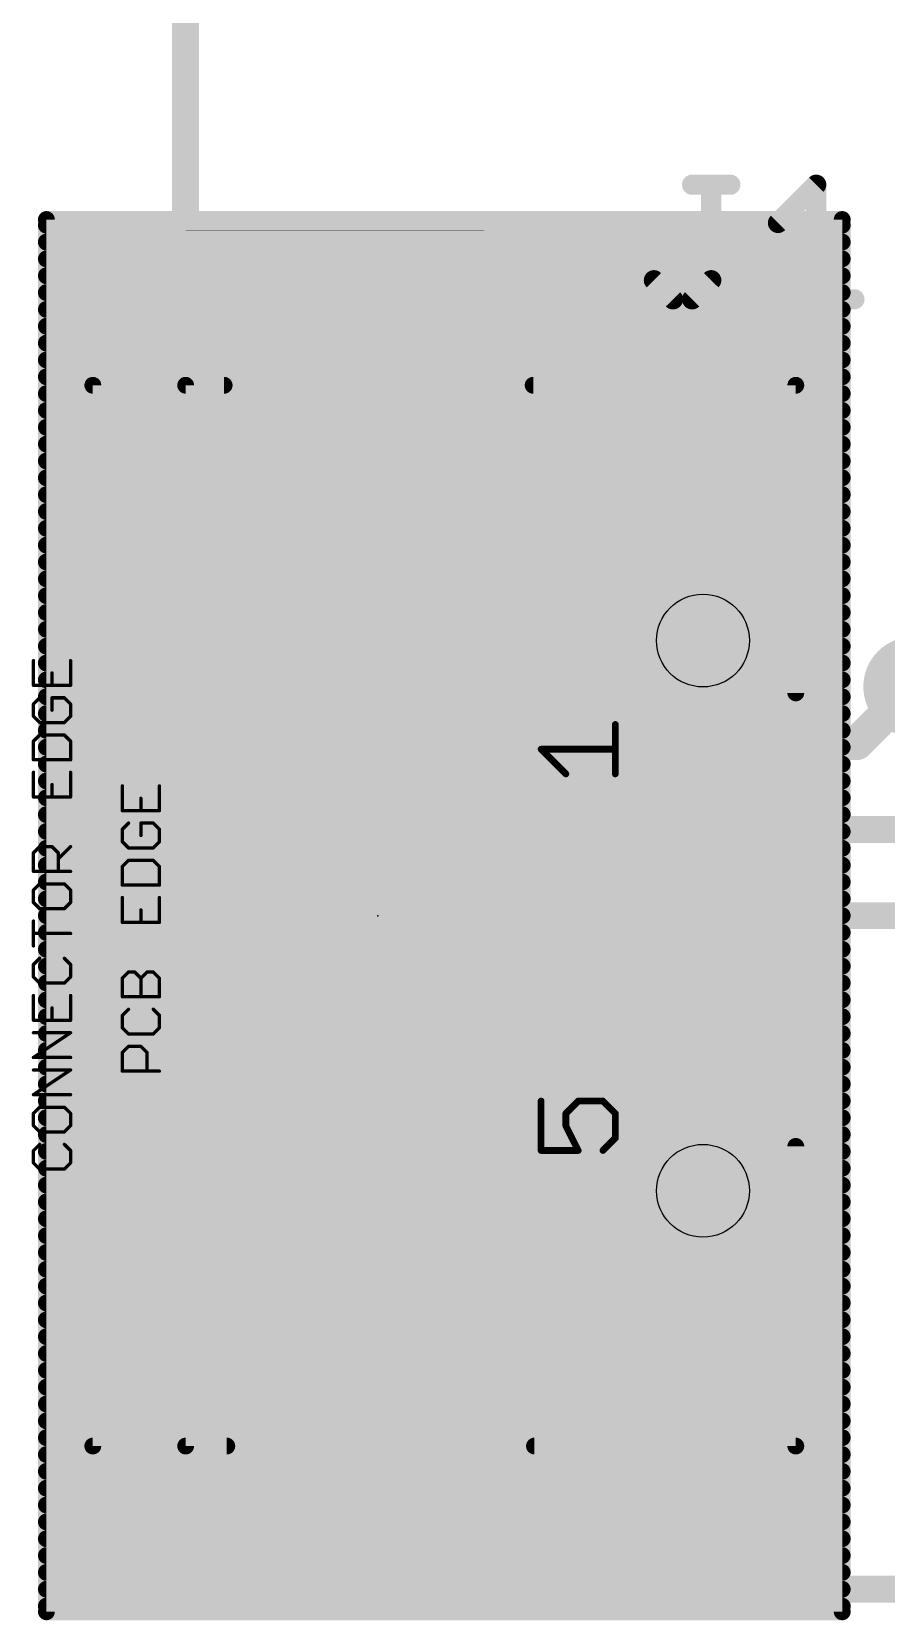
# Model space of a CAD drawing. Extents: x -1.2 to 42.7, y -0.2 to 19.4.
# Drawn here: x -1.16 to 5.28, y -0.23 to 11.75 of the extents above; entities that cross this region are included whole.
import ezdxf

# ---------------------------------------------------------------- set-up
doc = ezdxf.new("R2010")
doc.units = 0
for name, color, linetype in [('1', 12, 'CONTINUOUS'), ('121', 40, 'CONTINUOUS'), ('16', 132, 'CONTINUOUS'), ('18', 122, 'CONTINUOUS'), ('20', 53, 'CONTINUOUS'), ('21', 251, 'CONTINUOUS'), ('23', 53, 'CONTINUOUS'), ('39', 12, 'CONTINUOUS'), ('51', 251, 'CONTINUOUS')]:
    doc.layers.add(name, color=color, linetype=linetype)

# ---------------------------------------------------------------- blocks, each defined once
blk = doc.blocks.new('RECT')
blk.add_solid([(-0.5, -0.5), (0.5, -0.5), (-0.5, 0.5), (0.5, 0.5)])
blk = doc.blocks.new('ROUNDV')
at = {"const_width": 0.5}
blk.add_lwpolyline([(0, -0.25, 1), (0, 0.25, 1), (0, -0.25)], format="xyb", dxfattribs=at)

msp = doc.modelspace()

# ---------------------------------------------------------------- linework, layer by layer
at = {"layer": '1'}
for points, const_width in [([(0, 0), (0, 19.2532)], 0.2032), ([(5.0592, 6.38), (5.4864, 6.8072)], 0.254), ([(4.1253, 6.38), (5.0592, 6.38)], 0.254), ([(4.1253, 5.73), (5.73, 5.73)], 0.2032), ([(4.1253, 5.08), (5.6896, 5.08)], 0.2032), ([(42.5704, 0), (0, 0)], 0.2032)]:
    msp.add_lwpolyline(points, dxfattribs=dict(at, const_width=const_width))
for points, const_width in [([(4.1253, 6.4435, 1), (4.1253, 6.3165)], 0.127), ([(5.0143, 6.4249, 1), (5.1041, 6.3351)], 0.127), ([(5.0592, 6.3165, 1), (5.0592, 6.4435)], 0.127), ([(4.1253, 5.7808, 1), (4.1253, 5.6792)], 0.1016), ([(4.1253, 5.1308, 1), (4.1253, 5.0292)], 0.1016), ([(0, 0.0508, 1), (0, -0.0508)], 0.1016), ([(-0.0508, 0, 1), (0.0508, 0)], 0.1016)]:
    msp.add_lwpolyline(points, format="xyb", dxfattribs=dict(at, const_width=const_width))
at = {"layer": '121'}
for points, const_width in [([(3.8187, 10.5925), (4.1068, 10.5925)], 0.1524), ([(3.9628, 9.8723), (3.9628, 10.5925)], 0.1524), ([(4.4661, 10.3044), (4.7542, 10.5925)], 0.1524), ([(4.7542, 10.5925), (4.7542, 9.7282)], 0.1524), ([(3.5306, 9.8723), (3.6747, 9.7282)], 0.1524), ([(3.8187, 9.7282), (3.9628, 9.8723)], 0.1524), ([(3.6747, 9.7282), (3.8187, 9.7282)], 0.1524), ([(4.4661, 9.7282), (5.0423, 9.7282)], 0.1524), ([(0.0003, 9.08), (0.0003, 1.08)], 0.2032), ([(0.2903, 9.08), (0.0003, 9.08)], 0.2032), ([(4.6003, 9.08), (2.6203, 9.08)], 0.2032), ([(4.6003, 6.76), (4.6003, 9.08)], 0.2032), ([(4.6003, 3.34), (4.6003, 1.08)], 0.2032), ([(0.3103, 1.08), (0.0003, 1.08)], 0.2032), ([(4.6003, 1.08), (2.6303, 1.08)], 0.2032)]:
    msp.add_lwpolyline(points, dxfattribs=dict(at, const_width=const_width))
for points, const_width in [([(3.8187, 10.6306, 1), (3.8187, 10.5544)], 0.0762), ([(4.0009, 10.5925, 1), (3.9247, 10.5925)], 0.0762), ([(4.1068, 10.5544, 1), (4.1068, 10.6306)], 0.0762), ([(4.7923, 10.5925, 1), (4.7161, 10.5925)], 0.0762), ([(4.7812, 10.5656, 1), (4.7273, 10.6195)], 0.0762), ([(4.4392, 10.3314, 1), (4.4931, 10.2775)], 0.0762), ([(3.5575, 9.8992, 1), (3.5037, 9.8453)], 0.0762), ([(3.9897, 9.8453, 1), (3.9358, 9.8992)], 0.0762), ([(3.9247, 9.8723, 1), (4.0009, 9.8723)], 0.0762), ([(3.6747, 9.7663, 1), (3.6747, 9.6901)], 0.0762), ([(3.6477, 9.7013, 1), (3.7016, 9.7551)], 0.0762), ([(3.7918, 9.7551, 1), (3.8457, 9.7013)], 0.0762), ([(3.8187, 9.6901, 1), (3.8187, 9.7663)], 0.0762), ([(4.4661, 9.7663, 1), (4.4661, 9.6901)], 0.0762), ([(4.7161, 9.7282, 1), (4.7923, 9.7282)], 0.0762), ([(5.0423, 9.6901, 1), (5.0423, 9.7663)], 0.0762), ([(0.0511, 9.08, 1), (-0.0505, 9.08)], 0.1016), ([(0.0003, 9.1308, 1), (0.0003, 9.0292)], 0.1016), ([(0.2903, 9.0292, 1), (0.2903, 9.1308)], 0.1016), ([(2.6203, 9.1308, 1), (2.6203, 9.0292)], 0.1016), ([(4.6511, 9.08, 1), (4.5495, 9.08)], 0.1016), ([(4.6003, 9.0292, 1), (4.6003, 9.1308)], 0.1016), ([(4.5495, 6.76, 1), (4.6511, 6.76)], 0.1016), ([(4.6511, 3.34, 1), (4.5495, 3.34)], 0.1016), ([(0.0003, 1.1308, 1), (0.0003, 1.0292)], 0.1016), ([(-0.0505, 1.08, 1), (0.0511, 1.08)], 0.1016), ([(0.3103, 1.0292, 1), (0.3103, 1.1308)], 0.1016), ([(2.6303, 1.1308, 1), (2.6303, 1.0292)], 0.1016), ([(4.5495, 1.08, 1), (4.6511, 1.08)], 0.1016), ([(4.6003, 1.0292, 1), (4.6003, 1.1308)], 0.1016)]:
    msp.add_lwpolyline(points, format="xyb", dxfattribs=dict(at, const_width=const_width))
at = {"layer": '16', "const_width": 0.2032}
for points in [[(0, 19.2532), (0, 0)], [(0, 0), (42.5704, 0)]]:
    msp.add_lwpolyline(points, dxfattribs=at)
at = {"layer": '16', "const_width": 0.1016}
for points in [[(0, 0.0508, 1), (0, -0.0508)], [(-0.0508, 0, 1), (0.0508, 0)]]:
    msp.add_lwpolyline(points, format="xyb", dxfattribs=at)
at = {"layer": '20', "const_width": 0.001}
for points in [[(2.25, 11.9601), (2.25, 10.25)], [(2.25, 10.25), (0, 10.25)], [(0, 10.25), (0, 0)], [(0, 0), (6.5001, 0)]]:
    msp.add_lwpolyline(points, dxfattribs=at)
at = {"layer": '20', "const_width": 0.0005}
for points in [[(0.0003, 10.25, 1), (-0.0003, 10.25)], [(0, 10.2502, 1), (0, 10.2498)], [(2.2498, 10.25, 1), (2.2502, 10.25)], [(2.25, 10.2498, 1), (2.25, 10.2502)], [(0, 0.0003, 1), (0, -0.0003)], [(-0.0003, 0, 1), (0.0003, 0)]]:
    msp.add_lwpolyline(points, format="xyb", dxfattribs=at)
at = {"layer": '20'}
for centre in [(3.9003, 7.155), (3.9003, 3.005)]:
    msp.add_circle(centre, 0.35, dxfattribs=at)
at = {"layer": '21'}
for points, const_width in [([(0.0003, 9.1118, 1), (0.0003, 9.0482)], 0.0635), ([(0.0321, 9.08, 1), (-0.0314, 9.08)], 0.0635), ([(0.2903, 9.0482, 1), (0.2903, 9.1118)], 0.0635), ([(2.6203, 9.1118, 1), (2.6203, 9.0482)], 0.0635), ([(4.6321, 9.08, 1), (4.5686, 9.08)], 0.0635), ([(4.6003, 9.0482, 1), (4.6003, 9.1118)], 0.0635), ([(4.5686, 6.76, 1), (4.6321, 6.76)], 0.0635), ([(3.2522, 6.5219, 1), (3.2268, 6.5219)], 0.0254), ([(2.6892, 6.3445, 1), (2.6713, 6.3265)], 0.0254), ([(2.6803, 6.3482, 1), (2.6803, 6.3228)], 0.0254), ([(3.2395, 6.3228, 1), (3.2395, 6.3482)], 0.0254), ([(2.8577, 6.1401, 1), (2.8757, 6.1581)], 0.0254), ([(3.2268, 6.1491, 1), (3.2522, 6.1491)], 0.0254), ([(4.6321, 3.34, 1), (4.5686, 3.34)], 0.0635), ([(0.0003, 1.1118, 1), (0.0003, 1.0483)], 0.0635), ([(-0.0314, 1.08, 1), (0.0321, 1.08)], 0.0635), ([(0.3103, 1.0483, 1), (0.3103, 1.1118)], 0.0635), ([(2.6303, 1.1118, 1), (2.6303, 1.0483)], 0.0635), ([(4.5686, 1.08, 1), (4.6321, 1.08)], 0.0635), ([(4.6003, 1.0483, 1), (4.6003, 1.1118)], 0.0635)]:
    msp.add_lwpolyline(points, format="xyb", dxfattribs=dict(at, const_width=const_width))
for points, const_width in [([(0.0003, 9.08), (0.0003, 1.08)], 0.127), ([(0.2903, 9.08), (0.0003, 9.08)], 0.127), ([(4.6003, 9.08), (2.6203, 9.08)], 0.127), ([(4.6003, 6.76), (4.6003, 9.08)], 0.127), ([(3.2395, 6.1491), (3.2395, 6.5219)], 0.0508), ([(2.8667, 6.1491), (2.6803, 6.3355)], 0.0508), ([(2.6803, 6.3355), (3.2395, 6.3355)], 0.0508), ([(4.6003, 3.34), (4.6003, 1.08)], 0.127), ([(0.3103, 1.08), (0.0003, 1.08)], 0.127), ([(4.6003, 1.08), (2.6303, 1.08)], 0.127)]:
    msp.add_lwpolyline(points, dxfattribs=dict(at, const_width=const_width))
at = {"layer": '23'}
msp.add_point((1.4503, 5.08), dxfattribs=at)
at = {"layer": '39', "const_width": 0.0635}
for points in [[(-1.0497, 10.3618, 1), (-1.0497, 10.2982)], [(-1.0497, 10.3188, 1), (-1.0497, 10.2553)], [(-1.0179, 10.33, 1), (-1.0814, 10.33)], [(4.9821, 10.33, 1), (4.9186, 10.33)], [(4.9503, 10.2982, 1), (4.9503, 10.3618)], [(4.9503, 10.2553, 1), (4.9503, 10.3188)], [(-1.0497, 10.1918, 1), (-1.0497, 10.1282)], [(4.9503, 10.1282, 1), (4.9503, 10.1918)], [(-1.0497, 10.0648, 1), (-1.0497, 10.0013)], [(4.9503, 10.0013, 1), (4.9503, 10.0648)], [(-1.0497, 9.9378, 1), (-1.0497, 9.8742)], [(4.9503, 9.8742, 1), (4.9503, 9.9378)], [(-1.0497, 9.8108, 1), (-1.0497, 9.7472)], [(4.9503, 9.7472, 1), (4.9503, 9.8108)], [(-1.0497, 9.6838, 1), (-1.0497, 9.6203)], [(4.9503, 9.6203, 1), (4.9503, 9.6838)], [(-1.0497, 9.5568, 1), (-1.0497, 9.4932)], [(4.9503, 9.4932, 1), (4.9503, 9.5568)], [(-1.0497, 9.4298, 1), (-1.0497, 9.3662)], [(4.9503, 9.3662, 1), (4.9503, 9.4298)], [(-1.0497, 9.3028, 1), (-1.0497, 9.2393)], [(4.9503, 9.2393, 1), (4.9503, 9.3028)], [(-1.0497, 9.1758, 1), (-1.0497, 9.1122)], [(4.9503, 9.1122, 1), (4.9503, 9.1758)], [(-1.0497, 9.0488, 1), (-1.0497, 8.9853)], [(4.9503, 8.9853, 1), (4.9503, 9.0488)], [(-1.0497, 8.9218, 1), (-1.0497, 8.8582)], [(4.9503, 8.8582, 1), (4.9503, 8.9218)], [(-1.0497, 8.7948, 1), (-1.0497, 8.7312)], [(4.9503, 8.7312, 1), (4.9503, 8.7948)], [(-1.0497, 8.6678, 1), (-1.0497, 8.6043)], [(4.9503, 8.6043, 1), (4.9503, 8.6678)], [(-1.0497, 8.5408, 1), (-1.0497, 8.4772)], [(4.9503, 8.4772, 1), (4.9503, 8.5408)], [(-1.0497, 8.4138, 1), (-1.0497, 8.3502)], [(4.9503, 8.3502, 1), (4.9503, 8.4138)], [(-1.0497, 8.2868, 1), (-1.0497, 8.2233)], [(4.9503, 8.2233, 1), (4.9503, 8.2868)], [(-1.0497, 8.1598, 1), (-1.0497, 8.0962)], [(4.9503, 8.0962, 1), (4.9503, 8.1598)], [(-1.0497, 8.0328, 1), (-1.0497, 7.9693)], [(4.9503, 7.9693, 1), (4.9503, 8.0328)], [(-1.0497, 7.9058, 1), (-1.0497, 7.8423)], [(4.9503, 7.8423, 1), (4.9503, 7.9058)], [(-1.0497, 7.7788, 1), (-1.0497, 7.7153)], [(4.9503, 7.7153, 1), (4.9503, 7.7788)], [(-1.0497, 7.6517, 1), (-1.0497, 7.5883)], [(4.9503, 7.5883, 1), (4.9503, 7.6517)], [(-1.0497, 7.5248, 1), (-1.0497, 7.4613)], [(4.9503, 7.4613, 1), (4.9503, 7.5248)], [(-1.0497, 7.3978, 1), (-1.0497, 7.3343)], [(4.9503, 7.3343, 1), (4.9503, 7.3978)], [(-1.0497, 7.2708, 1), (-1.0497, 7.2073)], [(4.9503, 7.2073, 1), (4.9503, 7.2708)], [(-1.0497, 7.1437, 1), (-1.0497, 7.0803)], [(4.9503, 7.0803, 1), (4.9503, 7.1437)], [(-1.0497, 7.0168, 1), (-1.0497, 6.9533)], [(4.9503, 6.9533, 1), (4.9503, 7.0168)], [(-1.0497, 6.8898, 1), (-1.0497, 6.8263)], [(4.9503, 6.8263, 1), (4.9503, 6.8898)], [(-1.0497, 6.7628, 1), (-1.0497, 6.6993)], [(4.9503, 6.6993, 1), (4.9503, 6.7628)], [(-1.0497, 6.6357, 1), (-1.0497, 6.5723)], [(4.9503, 6.5723, 1), (4.9503, 6.6357)], [(-1.0497, 6.5088, 1), (-1.0497, 6.4453)], [(4.9503, 6.4453, 1), (4.9503, 6.5088)], [(-1.0497, 6.3818, 1), (-1.0497, 6.3183)], [(4.9503, 6.3183, 1), (4.9503, 6.3818)], [(-1.0497, 6.2547, 1), (-1.0497, 6.1913)], [(4.9503, 6.1913, 1), (4.9503, 6.2547)], [(-1.0497, 6.1277, 1), (-1.0497, 6.0643)], [(4.9503, 6.0643, 1), (4.9503, 6.1277)], [(-1.0497, 6.0008, 1), (-1.0497, 5.9373)], [(4.9503, 5.9373, 1), (4.9503, 6.0008)], [(-1.0497, 5.8738, 1), (-1.0497, 5.8103)], [(4.9503, 5.8103, 1), (4.9503, 5.8738)], [(-1.0497, 5.7467, 1), (-1.0497, 5.6833)], [(4.9503, 5.6833, 1), (4.9503, 5.7467)], [(-1.0497, 5.6197, 1), (-1.0497, 5.5563)], [(4.9503, 5.5563, 1), (4.9503, 5.6197)], [(-1.0497, 5.4928, 1), (-1.0497, 5.4293)], [(4.9503, 5.4293, 1), (4.9503, 5.4928)], [(-1.0497, 5.3658, 1), (-1.0497, 5.3023)], [(4.9503, 5.3023, 1), (4.9503, 5.3658)], [(-1.0497, 5.2387, 1), (-1.0497, 5.1753)], [(4.9503, 5.1753, 1), (4.9503, 5.2387)], [(-1.0497, 5.1117, 1), (-1.0497, 5.0483)], [(4.9503, 5.0483, 1), (4.9503, 5.1117)], [(-1.0497, 4.9848, 1), (-1.0497, 4.9213)], [(4.9503, 4.9213, 1), (4.9503, 4.9848)], [(-1.0497, 4.8578, 1), (-1.0497, 4.7943)], [(4.9503, 4.7943, 1), (4.9503, 4.8578)], [(-1.0497, 4.7307, 1), (-1.0497, 4.6673)], [(4.9503, 4.6673, 1), (4.9503, 4.7307)], [(-1.0497, 4.6037, 1), (-1.0497, 4.5403)], [(4.9503, 4.5403, 1), (4.9503, 4.6037)], [(-1.0497, 4.4768, 1), (-1.0497, 4.4133)], [(4.9503, 4.4133, 1), (4.9503, 4.4768)], [(-1.0497, 4.3498, 1), (-1.0497, 4.2863)], [(4.9503, 4.2863, 1), (4.9503, 4.3498)], [(-1.0497, 4.2227, 1), (-1.0497, 4.1593)], [(4.9503, 4.1593, 1), (4.9503, 4.2227)], [(-1.0497, 4.0957, 1), (-1.0497, 4.0323)], [(4.9503, 4.0323, 1), (4.9503, 4.0957)], [(-1.0497, 3.9688, 1), (-1.0497, 3.9053)], [(4.9503, 3.9053, 1), (4.9503, 3.9688)], [(-1.0497, 3.8418, 1), (-1.0497, 3.7782)], [(4.9503, 3.7782, 1), (4.9503, 3.8418)], [(-1.0497, 3.7148, 1), (-1.0497, 3.6513)], [(4.9503, 3.6513, 1), (4.9503, 3.7148)], [(-1.0497, 3.5878, 1), (-1.0497, 3.5242)], [(4.9503, 3.5242, 1), (4.9503, 3.5878)], [(-1.0497, 3.4608, 1), (-1.0497, 3.3973)], [(4.9503, 3.3973, 1), (4.9503, 3.4608)], [(-1.0497, 3.3338, 1), (-1.0497, 3.2702)], [(4.9503, 3.2702, 1), (4.9503, 3.3338)], [(-1.0497, 3.2068, 1), (-1.0497, 3.1433)], [(4.9503, 3.1433, 1), (4.9503, 3.2068)], [(-1.0497, 3.0798, 1), (-1.0497, 3.0162)], [(4.9503, 3.0162, 1), (4.9503, 3.0798)], [(-1.0497, 2.9528, 1), (-1.0497, 2.8893)], [(4.9503, 2.8893, 1), (4.9503, 2.9528)], [(-1.0497, 2.8258, 1), (-1.0497, 2.7622)], [(4.9503, 2.7622, 1), (4.9503, 2.8258)], [(-1.0497, 2.6988, 1), (-1.0497, 2.6353)], [(4.9503, 2.6353, 1), (4.9503, 2.6988)], [(-1.0497, 2.5718, 1), (-1.0497, 2.5082)], [(4.9503, 2.5082, 1), (4.9503, 2.5718)], [(-1.0497, 2.4448, 1), (-1.0497, 2.3813)], [(4.9503, 2.3813, 1), (4.9503, 2.4448)], [(-1.0497, 2.3178, 1), (-1.0497, 2.2542)], [(4.9503, 2.2542, 1), (4.9503, 2.3178)], [(-1.0497, 2.1908, 1), (-1.0497, 2.1273)], [(4.9503, 2.1273, 1), (4.9503, 2.1908)], [(-1.0497, 2.0638, 1), (-1.0497, 2.0002)], [(4.9503, 2.0002, 1), (4.9503, 2.0638)], [(-1.0497, 1.9367, 1), (-1.0497, 1.8733)], [(4.9503, 1.8733, 1), (4.9503, 1.9367)], [(-1.0497, 1.8097, 1), (-1.0497, 1.7463)], [(4.9503, 1.7463, 1), (4.9503, 1.8097)], [(-1.0497, 1.6827, 1), (-1.0497, 1.6193)], [(4.9503, 1.6193, 1), (4.9503, 1.6827)], [(-1.0497, 1.5557, 1), (-1.0497, 1.4923)], [(4.9503, 1.4923, 1), (4.9503, 1.5557)], [(-1.0497, 1.4287, 1), (-1.0497, 1.3653)], [(4.9503, 1.3653, 1), (4.9503, 1.4287)], [(-1.0497, 1.3017, 1), (-1.0497, 1.2383)], [(4.9503, 1.2383, 1), (4.9503, 1.3017)], [(-1.0497, 1.1747, 1), (-1.0497, 1.1113)], [(4.9503, 1.1113, 1), (4.9503, 1.1747)], [(-1.0497, 1.0477, 1), (-1.0497, 0.9843)], [(4.9503, 0.9843, 1), (4.9503, 1.0477)], [(-1.0497, 0.9207, 1), (-1.0497, 0.8573)], [(4.9503, 0.8573, 1), (4.9503, 0.9207)], [(-1.0497, 0.7937, 1), (-1.0497, 0.7303)], [(4.9503, 0.7303, 1), (4.9503, 0.7937)], [(-1.0497, 0.6667, 1), (-1.0497, 0.6033)], [(4.9503, 0.6033, 1), (4.9503, 0.6667)], [(-1.0497, 0.5397, 1), (-1.0497, 0.4763)], [(4.9503, 0.4763, 1), (4.9503, 0.5397)], [(-1.0497, 0.4128, 1), (-1.0497, 0.3493)], [(4.9503, 0.3493, 1), (4.9503, 0.4128)], [(-1.0497, 0.2858, 1), (-1.0497, 0.2223)], [(4.9503, 0.2223, 1), (4.9503, 0.2858)], [(-1.0497, 0.1588, 1), (-1.0497, 0.0953)], [(4.9503, 0.0953, 1), (4.9503, 0.1588)], [(-1.0497, 0.0318, 1), (-1.0497, -0.0318)], [(4.9503, -0.0318, 1), (4.9503, 0.0318)], [(-1.0497, -0.0953, 1), (-1.0497, -0.1588)], [(-1.0497, -0.1383, 1), (-1.0497, -0.2018)], [(4.9503, -0.1588, 1), (4.9503, -0.0953)], [(4.9503, -0.2018, 1), (4.9503, -0.1383)], [(-1.0814, -0.17, 1), (-1.0179, -0.17)], [(4.9186, -0.17, 1), (4.9821, -0.17)]]:
    msp.add_lwpolyline(points, format="xyb", dxfattribs=at)
at = {"layer": '39', "const_width": 0.127}
for points in [[(-1.0497, -0.17), (-1.0497, 10.33)], [(-1.0497, 10.33), (4.9503, 10.33)], [(-1.0497, 10.287), (4.9503, 10.287)], [(4.9503, 10.33), (4.9503, -0.17)], [(-1.0497, 10.16), (4.9503, 10.16)], [(-1.0497, 10.033), (4.9503, 10.033)], [(-1.0497, 9.906), (4.9503, 9.906)], [(-1.0497, 9.779), (4.9503, 9.779)], [(-1.0497, 9.652), (4.9503, 9.652)], [(-1.0497, 9.525), (4.9503, 9.525)], [(-1.0497, 9.398), (4.9503, 9.398)], [(-1.0497, 9.271), (4.9503, 9.271)], [(-1.0497, 9.144), (4.9503, 9.144)], [(-1.0497, 9.017), (4.9503, 9.017)], [(-1.0497, 8.89), (4.9503, 8.89)], [(-1.0497, 8.763), (4.9503, 8.763)], [(-1.0497, 8.636), (4.9503, 8.636)], [(-1.0497, 8.509), (4.9503, 8.509)], [(-1.0497, 8.382), (4.9503, 8.382)], [(-1.0497, 8.255), (4.9503, 8.255)], [(-1.0497, 8.128), (4.9503, 8.128)], [(-1.0497, 8.001), (4.9503, 8.001)], [(-1.0497, 7.874), (4.9503, 7.874)], [(-1.0497, 7.747), (4.9503, 7.747)], [(-1.0497, 7.62), (4.9503, 7.62)], [(-1.0497, 7.493), (4.9503, 7.493)], [(-1.0497, 7.366), (4.9503, 7.366)], [(-1.0497, 7.239), (4.9503, 7.239)], [(-1.0497, 7.112), (4.9503, 7.112)], [(-1.0497, 6.985), (4.9503, 6.985)], [(-1.0497, 6.858), (4.9503, 6.858)], [(-1.0497, 6.731), (4.9503, 6.731)], [(-1.0497, 6.604), (4.9503, 6.604)], [(-1.0497, 6.477), (4.9503, 6.477)], [(-1.0497, 6.35), (4.9503, 6.35)], [(-1.0497, 6.223), (4.9503, 6.223)], [(-1.0497, 6.096), (4.9503, 6.096)], [(-1.0497, 5.969), (4.9503, 5.969)], [(-1.0497, 5.842), (4.9503, 5.842)], [(-1.0497, 5.715), (4.9503, 5.715)], [(-1.0497, 5.588), (4.9503, 5.588)], [(-1.0497, 5.461), (4.9503, 5.461)], [(-1.0497, 5.334), (4.9503, 5.334)], [(-1.0497, 5.207), (4.9503, 5.207)], [(-1.0497, 5.08), (4.9503, 5.08)], [(-1.0497, 4.953), (4.9503, 4.953)], [(-1.0497, 4.826), (4.9503, 4.826)], [(-1.0497, 4.699), (4.9503, 4.699)], [(-1.0497, 4.572), (4.9503, 4.572)], [(-1.0497, 4.445), (4.9503, 4.445)], [(-1.0497, 4.318), (4.9503, 4.318)], [(-1.0497, 4.191), (4.9503, 4.191)], [(-1.0497, 4.064), (4.9503, 4.064)], [(-1.0497, 3.937), (4.9503, 3.937)], [(-1.0497, 3.81), (4.9503, 3.81)], [(-1.0497, 3.683), (4.9503, 3.683)], [(-1.0497, 3.556), (4.9503, 3.556)], [(-1.0497, 3.429), (4.9503, 3.429)], [(-1.0497, 3.302), (4.9503, 3.302)], [(-1.0497, 3.175), (4.9503, 3.175)], [(-1.0497, 3.048), (4.9503, 3.048)], [(-1.0497, 2.921), (4.9503, 2.921)], [(-1.0497, 2.794), (4.9503, 2.794)], [(-1.0497, 2.667), (4.9503, 2.667)], [(-1.0497, 2.54), (4.9503, 2.54)], [(-1.0497, 2.413), (4.9503, 2.413)], [(-1.0497, 2.286), (4.9503, 2.286)], [(-1.0497, 2.159), (4.9503, 2.159)], [(-1.0497, 2.032), (4.9503, 2.032)], [(-1.0497, 1.905), (4.9503, 1.905)], [(-1.0497, 1.778), (4.9503, 1.778)], [(-1.0497, 1.651), (4.9503, 1.651)], [(-1.0497, 1.524), (4.9503, 1.524)], [(-1.0497, 1.397), (4.9503, 1.397)], [(-1.0497, 1.27), (4.9503, 1.27)], [(-1.0497, 1.143), (4.9503, 1.143)], [(-1.0497, 1.016), (4.9503, 1.016)], [(-1.0497, 0.889), (4.9503, 0.889)], [(-1.0497, 0.762), (4.9503, 0.762)], [(-1.0497, 0.635), (4.9503, 0.635)], [(-1.0497, 0.508), (4.9503, 0.508)], [(-1.0497, 0.381), (4.9503, 0.381)], [(-1.0497, 0.254), (4.9503, 0.254)], [(-1.0497, 0.127), (4.9503, 0.127)], [(-1.0497, 0), (4.9503, 0)], [(-1.0497, -0.127), (4.9503, -0.127)], [(4.9503, -0.17), (-1.0497, -0.17)]]:
    msp.add_lwpolyline(points, dxfattribs=at)
at = {"layer": '51'}
for points, const_width in [([(-0.6997, 9.1118, 1), (-0.6997, 9.0482)], 0.0635), ([(-0.6679, 9.08, 1), (-0.7314, 9.08)], 0.0635), ([(4.6321, 9.08, 1), (4.5686, 9.08)], 0.0635), ([(4.6003, 9.0482, 1), (4.6003, 9.1118)], 0.0635), ([(-1.1408, 7.0034, 1), (-1.1535, 7.0034)], 0.0127), ([(-0.8612, 7.0034, 1), (-0.8739, 7.0034)], 0.0127), ([(-1.1472, 6.8234, 1), (-1.1472, 6.8107)], 0.0127), ([(-1.001, 6.9102, 1), (-1.0137, 6.9102)], 0.0127), ([(-0.8676, 6.8107, 1), (-0.8676, 6.8234)], 0.0127), ([(-1.1535, 6.817, 1), (-1.1408, 6.817)], 0.0127), ([(-1.0961, 6.7183, 1), (-1.1051, 6.7273)], 0.0127), ([(-1.0137, 6.817, 1), (-1.001, 6.817)], 0.0127), ([(-1.001, 6.7228, 1), (-1.0137, 6.7228)], 0.0127), ([(-1.0074, 6.7291, 1), (-1.0074, 6.7164)], 0.0127), ([(-0.9097, 6.7273, 1), (-0.9187, 6.7183)], 0.0127), ([(-0.9142, 6.7164, 1), (-0.9142, 6.7291)], 0.0127), ([(-0.8739, 6.817, 1), (-0.8612, 6.817)], 0.0127), ([(-1.1517, 6.6807, 1), (-1.1427, 6.6717)], 0.0127), ([(-1.1427, 6.5875, 1), (-1.1517, 6.5785)], 0.0127), ([(-1.1408, 6.6762, 1), (-1.1535, 6.6762)], 0.0127), ([(-1.1535, 6.583, 1), (-1.1408, 6.583)], 0.0127), ([(-1.0137, 6.6296, 1), (-1.001, 6.6296)], 0.0127), ([(-0.8612, 6.6762, 1), (-0.8739, 6.6762)], 0.0127), ([(-0.8739, 6.583, 1), (-0.8612, 6.583)], 0.0127), ([(-0.872, 6.6717, 1), (-0.8631, 6.6807)], 0.0127), ([(-0.8631, 6.5785, 1), (-0.872, 6.5875)], 0.0127), ([(-1.1006, 6.5427, 1), (-1.1006, 6.53)], 0.0127), ([(-1.1051, 6.5319, 1), (-1.0961, 6.5408)], 0.0127), ([(-0.9187, 6.5408, 1), (-0.9097, 6.5319)], 0.0127), ([(-0.9142, 6.53, 1), (-0.9142, 6.5427)], 0.0127), ([(3.2522, 6.5219, 1), (3.2268, 6.5219)], 0.0254), ([(-1.1517, 6.4, 1), (-1.1427, 6.391)], 0.0127), ([(-1.1408, 6.3955, 1), (-1.1535, 6.3955)], 0.0127), ([(-1.1006, 6.4485, 1), (-1.1006, 6.4358)], 0.0127), ([(-1.0961, 6.4376, 1), (-1.1051, 6.4466)], 0.0127), ([(-0.9097, 6.4466, 1), (-0.9187, 6.4376)], 0.0127), ([(-0.9142, 6.4358, 1), (-0.9142, 6.4485)], 0.0127), ([(-0.8612, 6.3955, 1), (-0.8739, 6.3955)], 0.0127), ([(-0.872, 6.391, 1), (-0.8631, 6.4)], 0.0127), ([(2.6892, 6.3445, 1), (2.6713, 6.3265)], 0.0254), ([(2.6803, 6.3482, 1), (2.6803, 6.3228)], 0.0254), ([(3.2395, 6.3228, 1), (3.2395, 6.3482)], 0.0254), ([(-1.1472, 6.2621, 1), (-1.1472, 6.2494)], 0.0127), ([(-1.1535, 6.2557, 1), (-1.1408, 6.2557)], 0.0127), ([(-0.8739, 6.2557, 1), (-0.8612, 6.2557)], 0.0127), ([(-0.8676, 6.2494, 1), (-0.8676, 6.2621)], 0.0127), ([(-1.1408, 6.1615, 1), (-1.1535, 6.1615)], 0.0127), ([(-0.8612, 6.1615, 1), (-0.8739, 6.1615)], 0.0127), ([(2.8577, 6.1401, 1), (2.8757, 6.1581)], 0.0254), ([(3.2268, 6.1491, 1), (3.2522, 6.1491)], 0.0254), ([(-1.001, 6.0683, 1), (-1.0137, 6.0683)], 0.0127), ([(-0.4708, 6.0585, 1), (-0.4835, 6.0585)], 0.0127), ([(-0.1912, 6.0585, 1), (-0.2039, 6.0585)], 0.0127), ([(-1.1472, 5.9814, 1), (-1.1472, 5.9687)], 0.0127), ([(-1.1535, 5.9751, 1), (-1.1408, 5.9751)], 0.0127), ([(-1.0137, 5.9751, 1), (-1.001, 5.9751)], 0.0127), ([(-0.8739, 5.9751, 1), (-0.8612, 5.9751)], 0.0127), ([(-0.8676, 5.9687, 1), (-0.8676, 5.9814)], 0.0127), ([(-0.4772, 5.8784, 1), (-0.4772, 5.8657)], 0.0127), ([(-0.4835, 5.872, 1), (-0.4708, 5.872)], 0.0127), ([(-0.331, 5.9652, 1), (-0.3437, 5.9652)], 0.0127), ([(-0.3437, 5.872, 1), (-0.331, 5.872)], 0.0127), ([(-0.2039, 5.872, 1), (-0.1912, 5.872)], 0.0127), ([(-0.1976, 5.8657, 1), (-0.1976, 5.8784)], 0.0127), ([(-0.4261, 5.7733, 1), (-0.4351, 5.7823)], 0.0127), ([(-0.331, 5.7778, 1), (-0.3437, 5.7778)], 0.0127), ([(-0.3374, 5.7841, 1), (-0.3374, 5.7714)], 0.0127), ([(-0.2397, 5.7823, 1), (-0.2487, 5.7733)], 0.0127), ([(-0.2442, 5.7714, 1), (-0.2442, 5.7841)], 0.0127), ([(-0.4817, 5.7357, 1), (-0.4727, 5.7267)], 0.0127), ([(-0.4727, 5.6425, 1), (-0.4817, 5.6335)], 0.0127), ([(-0.4708, 5.7312, 1), (-0.4835, 5.7312)], 0.0127), ([(-0.4835, 5.638, 1), (-0.4708, 5.638)], 0.0127), ([(-0.3437, 5.6846, 1), (-0.331, 5.6846)], 0.0127), ([(-0.1912, 5.7312, 1), (-0.2039, 5.7312)], 0.0127), ([(-0.2039, 5.638, 1), (-0.1912, 5.638)], 0.0127), ([(-0.202, 5.7267, 1), (-0.1931, 5.7357)], 0.0127), ([(-0.1931, 5.6335, 1), (-0.202, 5.6425)], 0.0127), ([(-1.1517, 5.5581, 1), (-1.1427, 5.5491)], 0.0127), ([(-1.1408, 5.5536, 1), (-1.1535, 5.5536)], 0.0127), ([(-1.1006, 5.6065, 1), (-1.1006, 5.5938)], 0.0127), ([(-1.0961, 5.5957, 1), (-1.1051, 5.6047)], 0.0127), ([(-1.0029, 5.6047, 1), (-1.0119, 5.5957)], 0.0127), ([(-1.0074, 5.5938, 1), (-1.0074, 5.6065)], 0.0127), ([(-0.9653, 5.5114, 1), (-0.9563, 5.5025)], 0.0127), ([(-0.9544, 5.5536, 1), (-0.9671, 5.5536)], 0.0127), ([(-0.9653, 5.5491, 1), (-0.9563, 5.5581)], 0.0127), ([(-0.8631, 5.5957, 1), (-0.872, 5.6047)], 0.0127), ([(-0.4306, 5.5977, 1), (-0.4306, 5.585)], 0.0127), ([(-0.4351, 5.5869, 1), (-0.4261, 5.5959)], 0.0127), ([(-0.2487, 5.5959, 1), (-0.2397, 5.5869)], 0.0127), ([(-0.2442, 5.585, 1), (-0.2442, 5.5977)], 0.0127), ([(-1.1472, 5.4201, 1), (-1.1472, 5.4074)], 0.0127), ([(-1.1535, 5.4137, 1), (-1.1408, 5.4137)], 0.0127), ([(-0.9671, 5.4137, 1), (-0.9544, 5.4137)], 0.0127), ([(-0.8676, 5.4074, 1), (-0.8676, 5.4201)], 0.0127), ([(-0.4817, 5.455, 1), (-0.4727, 5.446)], 0.0127), ([(-0.4708, 5.4505, 1), (-0.4835, 5.4505)], 0.0127), ([(-0.4306, 5.5035, 1), (-0.4306, 5.4908)], 0.0127), ([(-0.4261, 5.4927, 1), (-0.4351, 5.5016)], 0.0127), ([(-0.2397, 5.5016, 1), (-0.2487, 5.4927)], 0.0127), ([(-0.2442, 5.4908, 1), (-0.2442, 5.5035)], 0.0127), ([(-0.1912, 5.4505, 1), (-0.2039, 5.4505)], 0.0127), ([(-0.202, 5.446, 1), (-0.1931, 5.455)], 0.0127), ([(-1.1517, 5.2774, 1), (-1.1427, 5.2684)], 0.0127), ([(-1.1408, 5.2729, 1), (-1.1535, 5.2729)], 0.0127), ([(-1.1006, 5.3259, 1), (-1.1006, 5.3132)], 0.0127), ([(-1.0961, 5.315, 1), (-1.1051, 5.324)], 0.0127), ([(-0.9097, 5.324, 1), (-0.9187, 5.315)], 0.0127), ([(-0.9142, 5.3132, 1), (-0.9142, 5.3259)], 0.0127), ([(-0.8612, 5.2729, 1), (-0.8739, 5.2729)], 0.0127), ([(-0.872, 5.2684, 1), (-0.8631, 5.2774)], 0.0127), ([(-0.4772, 5.3171, 1), (-0.4772, 5.3044)], 0.0127), ([(-0.4835, 5.3107, 1), (-0.4708, 5.3107)], 0.0127), ([(-0.2039, 5.3107, 1), (-0.1912, 5.3107)], 0.0127), ([(-0.1976, 5.3044, 1), (-0.1976, 5.3171)], 0.0127), ([(-1.1427, 5.1842, 1), (-1.1517, 5.1752)], 0.0127), ([(-1.1535, 5.1797, 1), (-1.1408, 5.1797)], 0.0127), ([(-0.8739, 5.1797, 1), (-0.8612, 5.1797)], 0.0127), ([(-0.8631, 5.1752, 1), (-0.872, 5.1842)], 0.0127), ([(-0.4708, 5.2165, 1), (-0.4835, 5.2165)], 0.0127), ([(-0.1912, 5.2165, 1), (-0.2039, 5.2165)], 0.0127), ([(-1.1408, 5.0389, 1), (-1.1535, 5.0389)], 0.0127), ([(-1.1006, 5.1394, 1), (-1.1006, 5.1267)], 0.0127), ([(-1.1051, 5.1286, 1), (-1.0961, 5.1376)], 0.0127), ([(-0.9187, 5.1376, 1), (-0.9097, 5.1286)], 0.0127), ([(-0.9142, 5.1267, 1), (-0.9142, 5.1394)], 0.0127), ([(-0.4772, 5.0364, 1), (-0.4772, 5.0237)], 0.0127), ([(-0.4835, 5.0301, 1), (-0.4708, 5.0301)], 0.0127), ([(-0.331, 5.1233, 1), (-0.3437, 5.1233)], 0.0127), ([(-0.3437, 5.0301, 1), (-0.331, 5.0301)], 0.0127), ([(-0.2039, 5.0301, 1), (-0.1912, 5.0301)], 0.0127), ([(-0.1976, 5.0237, 1), (-0.1976, 5.0364)], 0.0127), ([(-1.1472, 4.952, 1), (-1.1472, 4.9393)], 0.0127), ([(-0.8676, 4.9393, 1), (-0.8676, 4.952)], 0.0127), ([(-1.1535, 4.8524, 1), (-1.1408, 4.8524)], 0.0127), ([(-1.1517, 4.7161, 1), (-1.1427, 4.7071)], 0.0127), ([(-1.1408, 4.7116, 1), (-1.1535, 4.7116)], 0.0127), ([(-1.0961, 4.7537, 1), (-1.1051, 4.7627)], 0.0127), ([(-0.9097, 4.7627, 1), (-0.9187, 4.7537)], 0.0127), ([(-0.8612, 4.7116, 1), (-0.8739, 4.7116)], 0.0127), ([(-0.872, 4.7071, 1), (-0.8631, 4.7161)], 0.0127), ([(-1.1427, 4.6229, 1), (-1.1517, 4.6139)], 0.0127), ([(-1.1535, 4.6184, 1), (-1.1408, 4.6184)], 0.0127), ([(-1.1006, 4.5781, 1), (-1.1006, 4.5654)], 0.0127), ([(-1.1051, 4.5673, 1), (-1.0961, 4.5763)], 0.0127), ([(-0.9187, 4.5763, 1), (-0.9097, 4.5673)], 0.0127), ([(-0.9142, 4.5654, 1), (-0.9142, 4.5781)], 0.0127), ([(-0.8739, 4.6184, 1), (-0.8612, 4.6184)], 0.0127), ([(-0.8631, 4.6139, 1), (-0.872, 4.6229)], 0.0127), ([(-0.4817, 4.6131, 1), (-0.4727, 4.6041)], 0.0127), ([(-0.4708, 4.6086, 1), (-0.4835, 4.6086)], 0.0127), ([(-0.4306, 4.6615, 1), (-0.4306, 4.6488)], 0.0127), ([(-0.4261, 4.6507, 1), (-0.4351, 4.6597)], 0.0127), ([(-0.3795, 4.6597, 1), (-0.3885, 4.6507)], 0.0127), ([(-0.384, 4.6488, 1), (-0.384, 4.6615)], 0.0127), ([(-0.331, 4.6086, 1), (-0.3437, 4.6086)], 0.0127), ([(-0.3419, 4.6131, 1), (-0.3329, 4.6041)], 0.0127), ([(-0.3419, 4.6041, 1), (-0.3329, 4.6131)], 0.0127), ([(-0.2908, 4.6615, 1), (-0.2908, 4.6488)], 0.0127), ([(-0.2863, 4.6507, 1), (-0.2953, 4.6597)], 0.0127), ([(-0.2397, 4.6597, 1), (-0.2487, 4.6507)], 0.0127), ([(-0.2442, 4.6488, 1), (-0.2442, 4.6615)], 0.0127), ([(-0.1912, 4.6086, 1), (-0.2039, 4.6086)], 0.0127), ([(-0.202, 4.6041, 1), (-0.1931, 4.6131)], 0.0127), ([(-1.1408, 4.4776, 1), (-1.1535, 4.4776)], 0.0127), ([(-0.8612, 4.4776, 1), (-0.8739, 4.4776)], 0.0127), ([(-0.4772, 4.4751, 1), (-0.4772, 4.4624)], 0.0127), ([(-0.4835, 4.4688, 1), (-0.4708, 4.4688)], 0.0127), ([(-0.3437, 4.4688, 1), (-0.331, 4.4688)], 0.0127), ([(-0.2039, 4.4688, 1), (-0.1912, 4.4688)], 0.0127), ([(-0.1976, 4.4624, 1), (-0.1976, 4.4751)], 0.0127), ([(-1.001, 4.3843, 1), (-1.0137, 4.3843)], 0.0127), ([(-0.4817, 4.3324, 1), (-0.4727, 4.3234)], 0.0127), ([(-0.4708, 4.3279, 1), (-0.4835, 4.3279)], 0.0127), ([(-0.4261, 4.37, 1), (-0.4351, 4.379)], 0.0127), ([(-0.2397, 4.379, 1), (-0.2487, 4.37)], 0.0127), ([(-0.1912, 4.3279, 1), (-0.2039, 4.3279)], 0.0127), ([(-0.202, 4.3234, 1), (-0.1931, 4.3324)], 0.0127), ([(-1.1472, 4.2975, 1), (-1.1472, 4.2848)], 0.0127), ([(-1.1472, 4.2033, 1), (-1.1472, 4.1906)], 0.0127), ([(-1.1535, 4.2911, 1), (-1.1408, 4.2911)], 0.0127), ([(-1.0137, 4.2911, 1), (-1.001, 4.2911)], 0.0127), ([(-0.8739, 4.2911, 1), (-0.8612, 4.2911)], 0.0127), ([(-0.864, 4.1916, 1), (-0.8711, 4.2022)], 0.0127), ([(-0.8676, 4.2848, 1), (-0.8676, 4.2975)], 0.0127), ([(-0.8676, 4.1906, 1), (-0.8676, 4.2033)], 0.0127), ([(-0.4727, 4.2392, 1), (-0.4817, 4.2302)], 0.0127), ([(-0.4835, 4.2347, 1), (-0.4708, 4.2347)], 0.0127), ([(-0.4306, 4.1945, 1), (-0.4306, 4.1818)], 0.0127), ([(-0.4351, 4.1836, 1), (-0.4261, 4.1926)], 0.0127), ([(-0.2487, 4.1926, 1), (-0.2397, 4.1836)], 0.0127), ([(-0.2442, 4.1818, 1), (-0.2442, 4.1945)], 0.0127), ([(-0.2039, 4.2347, 1), (-0.1912, 4.2347)], 0.0127), ([(-0.1931, 4.2302, 1), (-0.202, 4.2392)], 0.0127), ([(-0.4306, 4.1002, 1), (-0.4306, 4.0875)], 0.0127), ([(-0.4261, 4.0894, 1), (-0.4351, 4.0984)], 0.0127), ([(-0.3329, 4.0984, 1), (-0.3419, 4.0894)], 0.0127), ([(-0.3374, 4.0875, 1), (-0.3374, 4.1002)], 0.0127), ([(-1.1472, 4.0168, 1), (-1.1472, 4.0041)], 0.0127), ([(-1.1507, 4.0158, 1), (-1.1437, 4.0052)], 0.0127), ([(-0.8676, 4.0041, 1), (-0.8676, 4.0168)], 0.0127), ([(-0.4817, 4.0518, 1), (-0.4727, 4.0428)], 0.0127), ([(-0.4708, 4.0473, 1), (-0.4835, 4.0473)], 0.0127), ([(-0.2844, 4.0473, 1), (-0.2971, 4.0473)], 0.0127), ([(-0.2953, 4.0428, 1), (-0.2863, 4.0518)], 0.0127), ([(-1.1472, 3.9226, 1), (-1.1472, 3.9099)], 0.0127), ([(-0.864, 3.911, 1), (-0.8711, 3.9215)], 0.0127), ([(-0.8676, 3.9099, 1), (-0.8676, 3.9226)], 0.0127), ([(-0.4772, 3.9138, 1), (-0.4772, 3.9011)], 0.0127), ([(-0.4835, 3.9075, 1), (-0.4708, 3.9075)], 0.0127), ([(-0.2971, 3.9075, 1), (-0.2844, 3.9075)], 0.0127), ([(-0.1976, 3.9011, 1), (-0.1976, 3.9138)], 0.0127), ([(-1.1472, 3.7362, 1), (-1.1472, 3.7235)], 0.0127), ([(-1.1507, 3.7351, 1), (-1.1437, 3.7245)], 0.0127), ([(-0.8676, 3.7235, 1), (-0.8676, 3.7362)], 0.0127), ([(-1.1517, 3.5935, 1), (-1.1427, 3.5845)], 0.0127), ([(-1.1408, 3.589, 1), (-1.1535, 3.589)], 0.0127), ([(-1.1006, 3.6419, 1), (-1.1006, 3.6292)], 0.0127), ([(-1.0961, 3.6311, 1), (-1.1051, 3.6401)], 0.0127), ([(-0.9097, 3.6401, 1), (-0.9187, 3.6311)], 0.0127), ([(-0.9142, 3.6292, 1), (-0.9142, 3.6419)], 0.0127), ([(-0.8612, 3.589, 1), (-0.8739, 3.589)], 0.0127), ([(-0.872, 3.5845, 1), (-0.8631, 3.5935)], 0.0127), ([(2.693, 3.6819, 1), (2.6676, 3.6819)], 0.0254), ([(2.8794, 3.5887, 1), (2.854, 3.5887)], 0.0254), ([(2.8577, 3.5977, 1), (2.8757, 3.5797)], 0.0254), ([(2.9599, 3.6946, 1), (2.9599, 3.6692)], 0.0254), ([(2.9689, 3.673, 1), (2.9509, 3.6909)], 0.0254), ([(3.1553, 3.6909, 1), (3.1373, 3.673)], 0.0254), ([(3.1463, 3.6692, 1), (3.1463, 3.6946)], 0.0254), ([(3.2522, 3.5887, 1), (3.2268, 3.5887)], 0.0254), ([(3.2306, 3.5797, 1), (3.2485, 3.5977)], 0.0254), ([(-1.1427, 3.5003, 1), (-1.1517, 3.4913)], 0.0127), ([(-1.1535, 3.4958, 1), (-1.1408, 3.4958)], 0.0127), ([(-0.8739, 3.4958, 1), (-0.8612, 3.4958)], 0.0127), ([(-0.8631, 3.4913, 1), (-0.872, 3.5003)], 0.0127), ([(2.878, 3.5012, 1), (2.8553, 3.4898)], 0.0254), ([(2.854, 3.4955, 1), (2.8794, 3.4955)], 0.0254), ([(-1.1006, 3.4555, 1), (-1.1006, 3.4428)], 0.0127), ([(-1.1051, 3.4447, 1), (-1.0961, 3.4537)], 0.0127), ([(-1.0961, 3.3505, 1), (-1.1051, 3.3594)], 0.0127), ([(-0.9187, 3.4537, 1), (-0.9097, 3.4447)], 0.0127), ([(-0.9097, 3.3594, 1), (-0.9187, 3.3505)], 0.0127), ([(-0.9142, 3.4428, 1), (-0.9142, 3.4555)], 0.0127), ([(3.2268, 3.4023, 1), (3.2522, 3.4023)], 0.0254), ([(3.2485, 3.3933, 1), (3.2306, 3.4113)], 0.0254), ([(-1.1517, 3.3128, 1), (-1.1427, 3.3038)], 0.0127), ([(-1.1408, 3.3083, 1), (-1.1535, 3.3083)], 0.0127), ([(-0.8612, 3.3083, 1), (-0.8739, 3.3083)], 0.0127), ([(-0.872, 3.3038, 1), (-0.8631, 3.3128)], 0.0127), ([(2.6803, 3.3218, 1), (2.6803, 3.2964)], 0.0254), ([(2.6676, 3.3091, 1), (2.693, 3.3091)], 0.0254), ([(2.9485, 3.3034, 1), (2.9713, 3.3148)], 0.0254), ([(2.9599, 3.2964, 1), (2.9599, 3.3218)], 0.0254), ([(3.1373, 3.3181, 1), (3.1553, 3.3001)], 0.0254), ([(-1.1427, 3.2196, 1), (-1.1517, 3.2106)], 0.0127), ([(-1.1535, 3.2151, 1), (-1.1408, 3.2151)], 0.0127), ([(-1.1006, 3.1749, 1), (-1.1006, 3.1622)], 0.0127), ([(-1.1051, 3.164, 1), (-1.0961, 3.173)], 0.0127), ([(-0.9187, 3.173, 1), (-0.9097, 3.164)], 0.0127), ([(-0.9142, 3.1622, 1), (-0.9142, 3.1749)], 0.0127), ([(-0.8739, 3.2151, 1), (-0.8612, 3.2151)], 0.0127), ([(-0.8631, 3.2106, 1), (-0.872, 3.2196)], 0.0127), ([(-0.6997, 1.1118, 1), (-0.6997, 1.0483)], 0.0635), ([(-0.7314, 1.08, 1), (-0.6679, 1.08)], 0.0635), ([(4.5686, 1.08, 1), (4.6321, 1.08)], 0.0635), ([(4.6003, 1.0483, 1), (4.6003, 1.1118)], 0.0635)]:
    msp.add_lwpolyline(points, format="xyb", dxfattribs=dict(at, const_width=const_width))
for points, const_width in [([(-0.6997, 1.08), (-0.6997, 9.08)], 0.127), ([(-0.6997, 9.08), (4.6003, 9.08)], 0.127), ([(4.6003, 9.08), (4.6003, 1.08)], 0.127), ([(-1.1472, 7.0034), (-1.1472, 6.817)], 0.0254), ([(-0.8676, 6.817), (-0.8676, 7.0034)], 0.0254), ([(-1.1472, 6.817), (-0.8676, 6.817)], 0.0254), ([(-1.0074, 6.817), (-1.0074, 6.9102)], 0.0254), ([(-1.1006, 6.7228), (-1.1472, 6.6762)], 0.0254), ([(-0.9142, 6.7228), (-1.0074, 6.7228)], 0.0254), ([(-1.0074, 6.7228), (-1.0074, 6.6296)], 0.0254), ([(-0.8676, 6.6762), (-0.9142, 6.7228)], 0.0254), ([(-1.1472, 6.6762), (-1.1472, 6.583)], 0.0254), ([(-1.1472, 6.583), (-1.1006, 6.5364)], 0.0254), ([(-0.9142, 6.5364), (-0.8676, 6.583)], 0.0254), ([(-0.8676, 6.583), (-0.8676, 6.6762)], 0.0254), ([(-1.1006, 6.5364), (-0.9142, 6.5364)], 0.0254), ([(3.2395, 6.1491), (3.2395, 6.5219)], 0.0508), ([(-1.1006, 6.4421), (-1.1472, 6.3955)], 0.0254), ([(-1.1472, 6.3955), (-1.1472, 6.2557)], 0.0254), ([(-0.9142, 6.4421), (-1.1006, 6.4421)], 0.0254), ([(-0.8676, 6.3955), (-0.9142, 6.4421)], 0.0254), ([(-0.8676, 6.2557), (-0.8676, 6.3955)], 0.0254), ([(2.8667, 6.1491), (2.6803, 6.3355)], 0.0508), ([(2.6803, 6.3355), (3.2395, 6.3355)], 0.0508), ([(-1.1472, 6.2557), (-0.8676, 6.2557)], 0.0254), ([(-1.1472, 6.1615), (-1.1472, 5.9751)], 0.0254), ([(-0.8676, 5.9751), (-0.8676, 6.1615)], 0.0254), ([(-1.0074, 5.9751), (-1.0074, 6.0683)], 0.0254), ([(-0.4772, 6.0585), (-0.4772, 5.872)], 0.0254), ([(-0.1976, 5.872), (-0.1976, 6.0585)], 0.0254), ([(-1.1472, 5.9751), (-0.8676, 5.9751)], 0.0254), ([(-0.4772, 5.872), (-0.1976, 5.872)], 0.0254), ([(-0.3374, 5.872), (-0.3374, 5.9652)], 0.0254), ([(-0.4306, 5.7778), (-0.4772, 5.7312)], 0.0254), ([(-0.2442, 5.7778), (-0.3374, 5.7778)], 0.0254), ([(-0.3374, 5.7778), (-0.3374, 5.6846)], 0.0254), ([(-0.1976, 5.7312), (-0.2442, 5.7778)], 0.0254), ([(-0.4772, 5.7312), (-0.4772, 5.638)], 0.0254), ([(-0.4772, 5.638), (-0.4306, 5.5914)], 0.0254), ([(-0.2442, 5.5914), (-0.1976, 5.638)], 0.0254), ([(-0.1976, 5.638), (-0.1976, 5.7312)], 0.0254), ([(-1.1472, 5.5536), (-1.1006, 5.6002)], 0.0254), ([(-1.1472, 5.4137), (-1.1472, 5.5536)], 0.0254), ([(-1.1006, 5.6002), (-1.0074, 5.6002)], 0.0254), ([(-1.0074, 5.6002), (-0.9608, 5.5536)], 0.0254), ([(-0.9608, 5.507), (-0.8676, 5.6002)], 0.0254), ([(-0.9608, 5.5536), (-0.9608, 5.4137)], 0.0254), ([(-0.4306, 5.5914), (-0.2442, 5.5914)], 0.0254), ([(-0.8676, 5.4137), (-1.1472, 5.4137)], 0.0254), ([(-0.4306, 5.4971), (-0.4772, 5.4505)], 0.0254), ([(-0.4772, 5.4505), (-0.4772, 5.3107)], 0.0254), ([(-0.2442, 5.4971), (-0.4306, 5.4971)], 0.0254), ([(-0.1976, 5.4505), (-0.2442, 5.4971)], 0.0254), ([(-0.1976, 5.3107), (-0.1976, 5.4505)], 0.0254), ([(-1.1006, 5.3195), (-1.1472, 5.2729)], 0.0254), ([(-1.1472, 5.2729), (-1.1472, 5.1797)], 0.0254), ([(-0.9142, 5.3195), (-1.1006, 5.3195)], 0.0254), ([(-0.8676, 5.2729), (-0.9142, 5.3195)], 0.0254), ([(-0.8676, 5.1797), (-0.8676, 5.2729)], 0.0254), ([(-0.4772, 5.3107), (-0.1976, 5.3107)], 0.0254), ([(-1.1472, 5.1797), (-1.1006, 5.1331)], 0.0254), ([(-0.9142, 5.1331), (-0.8676, 5.1797)], 0.0254), ([(-0.4772, 5.2165), (-0.4772, 5.0301)], 0.0254), ([(-0.1976, 5.0301), (-0.1976, 5.2165)], 0.0254), ([(-1.1472, 4.8524), (-1.1472, 5.0389)], 0.0254), ([(-1.1006, 5.1331), (-0.9142, 5.1331)], 0.0254), ([(-0.4772, 5.0301), (-0.1976, 5.0301)], 0.0254), ([(-0.3374, 5.0301), (-0.3374, 5.1233)], 0.0254), ([(-0.8676, 4.9457), (-1.1472, 4.9457)], 0.0254), ([(-1.1006, 4.7582), (-1.1472, 4.7116)], 0.0254), ([(-1.1472, 4.7116), (-1.1472, 4.6184)], 0.0254), ([(-0.8676, 4.7116), (-0.9142, 4.7582)], 0.0254), ([(-0.8676, 4.6184), (-0.8676, 4.7116)], 0.0254), ([(-1.1472, 4.6184), (-1.1006, 4.5718)], 0.0254), ([(-1.1006, 4.5718), (-0.9142, 4.5718)], 0.0254), ([(-0.9142, 4.5718), (-0.8676, 4.6184)], 0.0254), ([(-0.4772, 4.6086), (-0.4306, 4.6552)], 0.0254), ([(-0.4772, 4.4688), (-0.4772, 4.6086)], 0.0254), ([(-0.4306, 4.6552), (-0.384, 4.6552)], 0.0254), ([(-0.384, 4.6552), (-0.3374, 4.6086)], 0.0254), ([(-0.3374, 4.6086), (-0.2908, 4.6552)], 0.0254), ([(-0.3374, 4.4688), (-0.3374, 4.6086)], 0.0254), ([(-0.2908, 4.6552), (-0.2442, 4.6552)], 0.0254), ([(-0.2442, 4.6552), (-0.1976, 4.6086)], 0.0254), ([(-0.1976, 4.6086), (-0.1976, 4.4688)], 0.0254), ([(-1.1472, 4.4776), (-1.1472, 4.2911)], 0.0254), ([(-0.8676, 4.2911), (-0.8676, 4.4776)], 0.0254), ([(-0.1976, 4.4688), (-0.4772, 4.4688)], 0.0254), ([(-1.0074, 4.2911), (-1.0074, 4.3843)], 0.0254), ([(-0.4306, 4.3745), (-0.4772, 4.3279)], 0.0254), ([(-0.4772, 4.3279), (-0.4772, 4.2347)], 0.0254), ([(-0.1976, 4.3279), (-0.2442, 4.3745)], 0.0254), ([(-0.1976, 4.2347), (-0.1976, 4.3279)], 0.0254), ([(-1.1472, 4.2911), (-0.8676, 4.2911)], 0.0254), ([(-1.1472, 4.0105), (-0.8676, 4.1969)], 0.0254), ([(-0.8676, 4.1969), (-1.1472, 4.1969)], 0.0254), ([(-0.4772, 4.2347), (-0.4306, 4.1881)], 0.0254), ([(-0.4306, 4.1881), (-0.2442, 4.1881)], 0.0254), ([(-0.2442, 4.1881), (-0.1976, 4.2347)], 0.0254), ([(-0.4772, 4.0473), (-0.4306, 4.0939)], 0.0254), ([(-0.4306, 4.0939), (-0.3374, 4.0939)], 0.0254), ([(-0.3374, 4.0939), (-0.2908, 4.0473)], 0.0254), ([(-0.8676, 4.0105), (-1.1472, 4.0105)], 0.0254), ([(-0.4772, 3.9075), (-0.4772, 4.0473)], 0.0254), ([(-0.2908, 4.0473), (-0.2908, 3.9075)], 0.0254), ([(-1.1472, 3.7298), (-0.8676, 3.9163)], 0.0254), ([(-0.8676, 3.9163), (-1.1472, 3.9163)], 0.0254), ([(-0.1976, 3.9075), (-0.4772, 3.9075)], 0.0254), ([(-0.8676, 3.7298), (-1.1472, 3.7298)], 0.0254), ([(-1.1006, 3.6356), (-1.1472, 3.589)], 0.0254), ([(-1.1472, 3.589), (-1.1472, 3.4958)], 0.0254), ([(-0.9142, 3.6356), (-1.1006, 3.6356)], 0.0254), ([(-0.8676, 3.589), (-0.9142, 3.6356)], 0.0254), ([(-0.8676, 3.4958), (-0.8676, 3.589)], 0.0254), ([(2.6803, 3.6819), (2.6803, 3.3091)], 0.0508), ([(2.8667, 3.5887), (2.9599, 3.6819)], 0.0508), ([(2.8667, 3.4955), (2.8667, 3.5887)], 0.0508), ([(2.9599, 3.6819), (3.1463, 3.6819)], 0.0508), ([(3.1463, 3.6819), (3.2395, 3.5887)], 0.0508), ([(3.2395, 3.5887), (3.2395, 3.4023)], 0.0508), ([(-1.1472, 3.4958), (-1.1006, 3.4492)], 0.0254), ([(-0.9142, 3.4492), (-0.8676, 3.4958)], 0.0254), ([(2.9599, 3.3091), (2.8667, 3.4955)], 0.0508), ([(-1.1006, 3.3549), (-1.1472, 3.3083)], 0.0254), ([(-1.1006, 3.4492), (-0.9142, 3.4492)], 0.0254), ([(-0.8676, 3.3083), (-0.9142, 3.3549)], 0.0254), ([(3.2395, 3.4023), (3.1463, 3.3091)], 0.0508), ([(-1.1472, 3.3083), (-1.1472, 3.2151)], 0.0254), ([(-0.8676, 3.2151), (-0.8676, 3.3083)], 0.0254), ([(2.6803, 3.3091), (2.9599, 3.3091)], 0.0508), ([(-1.1472, 3.2151), (-1.1006, 3.1685)], 0.0254), ([(-1.1006, 3.1685), (-0.9142, 3.1685)], 0.0254), ([(-0.9142, 3.1685), (-0.8676, 3.2151)], 0.0254), ([(4.6003, 1.08), (-0.6997, 1.08)], 0.127)]:
    msp.add_lwpolyline(points, dxfattribs=dict(at, const_width=const_width))

# ---------------------------------------------------------------- block references
at = {"layer": '1', "rotation": 270}
for p, xscale, yscale in [((1.4503, 9.08), 1.8, 1.9), ((1.4503, 6.28), 1.9, 1.9), ((4.1253, 6.38), 0.4, 1.35), ((4.1253, 5.73), 0.4, 1.35), ((4.1253, 5.08), 0.4, 1.35), ((1.4503, 3.88), 1.9, 1.9), ((4.1253, 4.43), 0.4, 1.35), ((4.1253, 3.78), 0.4, 1.35), ((1.4503, 1.08), 1.8, 1.9)]:
    msp.add_blockref('RECT', p, dxfattribs=dict(at, xscale=xscale, yscale=yscale))
at = {"layer": '18', "xscale": 0.754, "yscale": 0.754}
msp.add_blockref('ROUNDV', (5.4864, 6.8072), dxfattribs=at)
msp.add_blockref('ROUNDV', (5.4864, 6.8072), dxfattribs=at)

doc.saveas('drawing.dxf')
